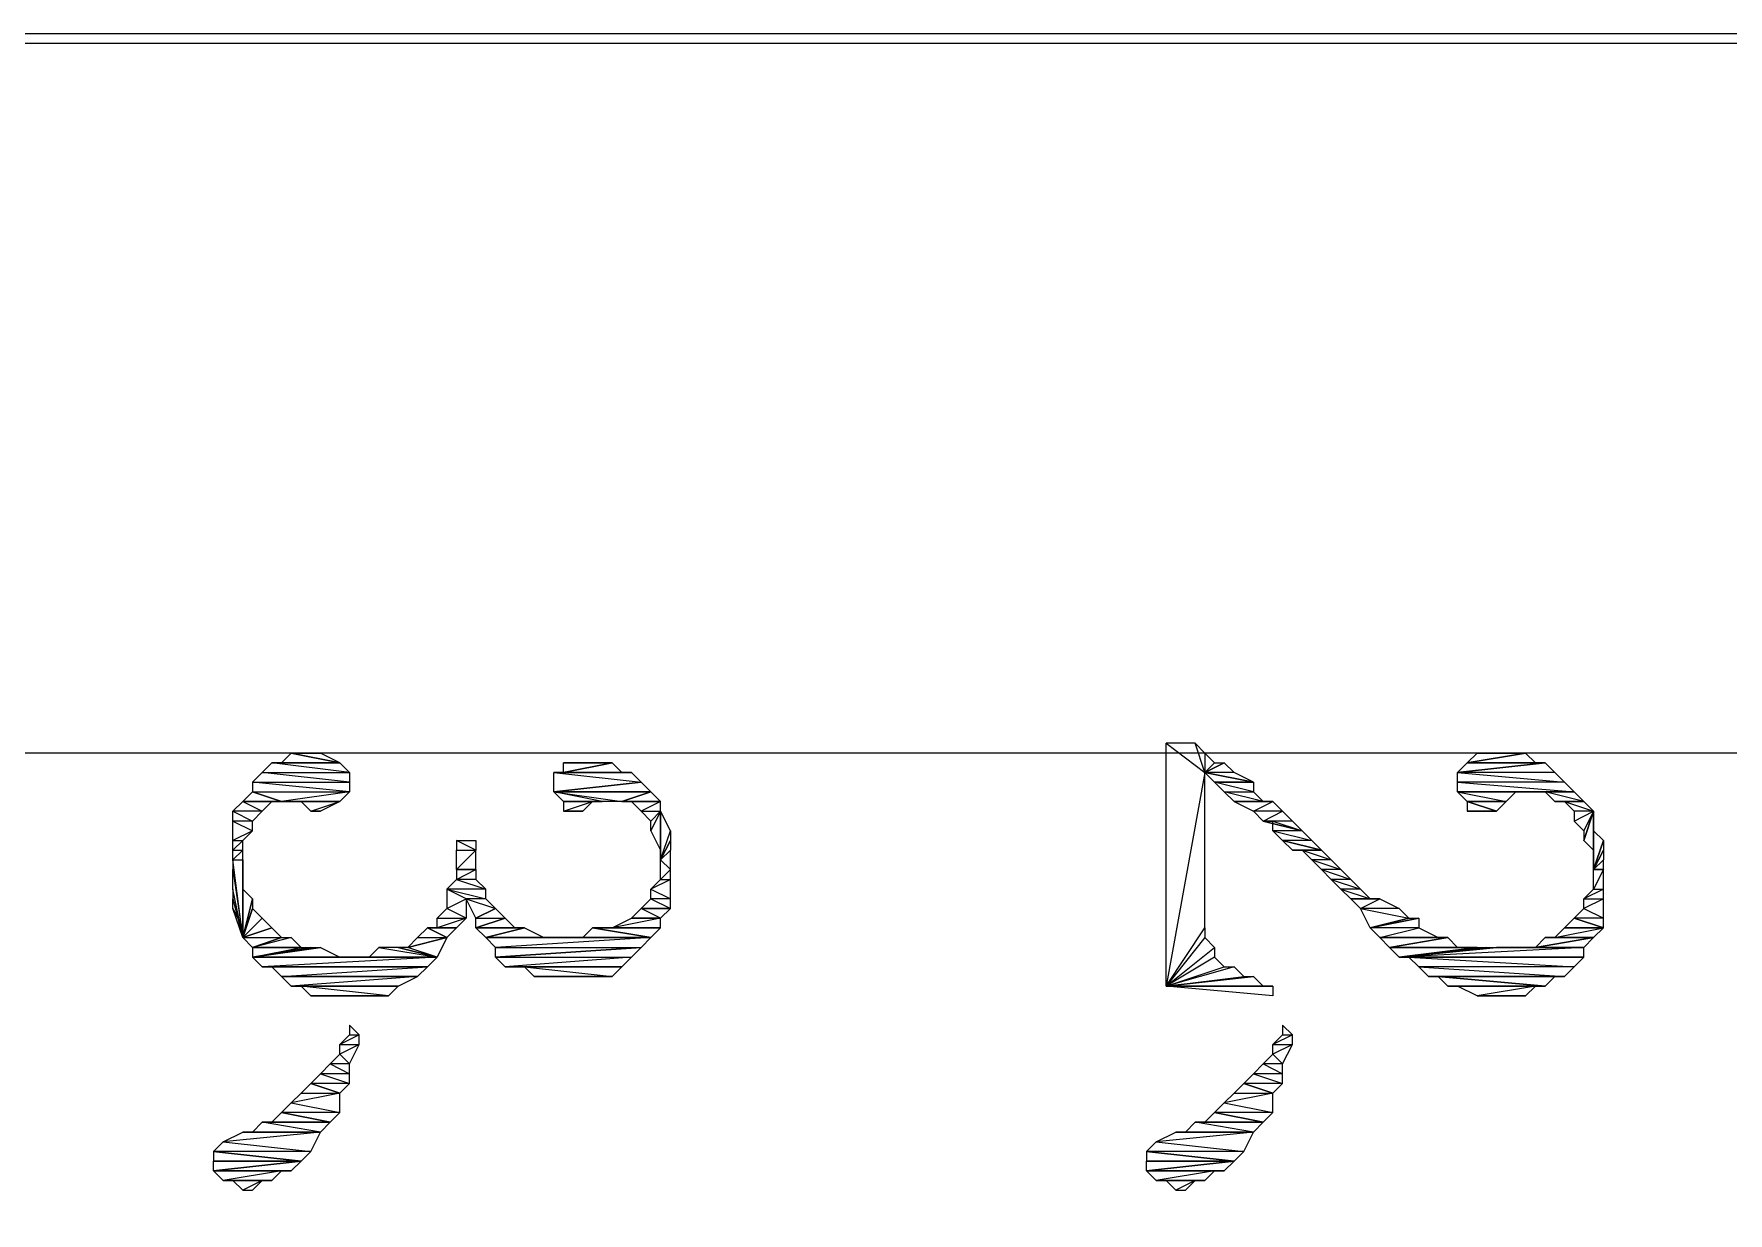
# Model space of a CAD drawing. Extents: x 0 to 7.8, y 0 to 11.
# Drawn here: x 1.3163 to 1.7521, y 10.6641 to 10.9675 of the extents above; entities that cross this region are included whole.
import ezdxf

# ---------------------------------------------------------------- set-up
doc = ezdxf.new("R2010")
doc.units = 0
doc.header["$MEASUREMENT"] = 0
doc.linetypes.add('AUSGEZOGEN', pattern=[0])
doc.layers.get('0').update_dxf_attribs({"linetype": 'AUSGEZOGEN'})

msp = doc.modelspace()

# ---------------------------------------------------------------- linework, layer by layer
for points in [[(0.1125, 0.125), (7.7775, 0.125), (7.7775, 0.125), (7.7775, 10.9675), (7.7775, 10.9675), (0.1125, 10.9675)], [(7.775, 10.965), (0.1125, 10.965), (0.1125, 10.965), (0.1125, 0.125), (0.1125, 0.125), (7.775, 0.125), (7.775, 0.125), (7.775, 10.965)], [(6.8625, 10.7825), (0.295, 10.7825), (0.295, 10.7825), (0.295, 0.3075), (0.295, 0.3075), (7.5925, 0.3075)], [(7.5925, 0.3075), (7.5925, 10.7825), (7.5925, 10.7825), (0.295, 10.7825)], [(1.3825, 10.7825), (1.38, 10.78), (1.38, 10.78), (1.395, 10.78), (1.3825, 10.7825)], [(1.385, 10.7825), (1.39, 10.7825), (1.39, 10.7825), (1.3825, 10.7825), (1.385, 10.7825)], [(1.39, 10.7825), (1.3825, 10.7825), (1.3825, 10.7825), (1.395, 10.78), (1.39, 10.7825), (1.39, 10.7825)], [(1.3875, 10.7825), (1.385, 10.7825), (1.385, 10.7825), (1.39, 10.7825), (1.3875, 10.7825)], [(1.615, 10.785), (1.6075, 10.785), (1.6075, 10.785), (1.6175, 10.7775), (1.615, 10.785)], [(1.6075, 10.785), (1.6175, 10.7775), (1.6175, 10.7775), (1.6075, 10.7225), (1.6075, 10.785), (1.6075, 10.785)], [(1.615, 10.785), (1.6175, 10.7825), (1.6175, 10.7825), (1.6175, 10.7775), (1.615, 10.785), (1.615, 10.785)], [(1.6175, 10.7775), (1.62, 10.78), (1.62, 10.78), (1.6175, 10.7825), (1.6175, 10.7775), (1.6175, 10.7775)], [(1.7, 10.7825), (1.7025, 10.78), (1.7025, 10.78), (1.685, 10.78), (1.7, 10.7825)], [(1.6875, 10.7825), (1.7, 10.7825), (1.7, 10.7825), (1.685, 10.78), (1.6875, 10.7825), (1.6875, 10.7825)], [(1.69, 10.7825), (1.695, 10.7825), (1.695, 10.7825), (1.6875, 10.7825), (1.69, 10.7825)], [(1.695, 10.7825), (1.6875, 10.7825), (1.6875, 10.7825), (1.7, 10.7825), (1.695, 10.7825)], [(1.6925, 10.7825), (1.69, 10.7825), (1.69, 10.7825), (1.695, 10.7825), (1.6925, 10.7825)], [(1.3725, 10.775), (1.3975, 10.775), (1.3975, 10.775), (1.375, 10.7775), (1.3725, 10.775)], [(1.375, 10.7775), (1.3975, 10.7775), (1.3975, 10.7775), (1.3775, 10.78), (1.375, 10.7775)], [(1.3975, 10.775), (1.375, 10.7775), (1.375, 10.7775), (1.3975, 10.7775), (1.3975, 10.775)], [(1.3975, 10.7775), (1.3775, 10.78), (1.3775, 10.78), (1.395, 10.78), (1.3975, 10.7775)], [(1.3775, 10.78), (1.395, 10.78), (1.395, 10.78), (1.395, 10.78), (1.3775, 10.78), (1.3775, 10.78)], [(1.38, 10.78), (1.395, 10.78), (1.395, 10.78), (1.3775, 10.78), (1.38, 10.78), (1.38, 10.78)], [(1.4525, 10.7775), (1.47, 10.7775), (1.47, 10.7775), (1.45, 10.7775), (1.4525, 10.7775)], [(1.47, 10.7775), (1.45, 10.7775), (1.45, 10.7775), (1.4725, 10.775), (1.47, 10.7775)], [(1.45, 10.7775), (1.4725, 10.775), (1.4725, 10.775), (1.45, 10.7725), (1.45, 10.7775), (1.45, 10.7775)], [(1.465, 10.78), (1.4675, 10.7775), (1.4675, 10.7775), (1.4525, 10.7775), (1.465, 10.78)], [(1.4575, 10.78), (1.4625, 10.78), (1.4625, 10.78), (1.4525, 10.78), (1.4575, 10.78)], [(1.4625, 10.78), (1.4525, 10.78), (1.4525, 10.78), (1.465, 10.78), (1.4625, 10.78)], [(1.4525, 10.78), (1.465, 10.78), (1.465, 10.78), (1.4525, 10.7775), (1.4525, 10.78), (1.4525, 10.78)], [(1.4675, 10.7775), (1.4525, 10.7775), (1.4525, 10.7775), (1.47, 10.7775), (1.4675, 10.7775)], [(1.4575, 10.78), (1.4575, 10.78), (1.4575, 10.78), (1.4625, 10.78), (1.4575, 10.78)], [(1.6075, 10.7225), (1.6175, 10.7375), (1.6175, 10.7375), (1.6175, 10.7775), (1.6075, 10.7225), (1.6075, 10.7225)], [(1.6225, 10.78), (1.625, 10.7775), (1.625, 10.7775), (1.6175, 10.7775), (1.6225, 10.78)], [(1.6225, 10.78), (1.6175, 10.7775), (1.6175, 10.7775), (1.62, 10.78), (1.6225, 10.78)], [(1.63, 10.775), (1.62, 10.775), (1.62, 10.775), (1.6175, 10.7775), (1.63, 10.775), (1.63, 10.775)], [(1.625, 10.7775), (1.6175, 10.7775), (1.6175, 10.7775), (1.63, 10.775), (1.625, 10.7775)], [(1.6175, 10.7775), (1.63, 10.775), (1.63, 10.775), (1.6175, 10.7775), (1.6175, 10.7775), (1.6175, 10.7775)], [(1.705, 10.78), (1.7075, 10.7775), (1.7075, 10.7775), (1.6825, 10.7775), (1.705, 10.78)], [(1.685, 10.78), (1.705, 10.78), (1.705, 10.78), (1.6825, 10.7775), (1.685, 10.78), (1.685, 10.78)], [(1.7075, 10.7775), (1.6825, 10.7775), (1.6825, 10.7775), (1.71, 10.775), (1.7075, 10.7775)], [(1.6825, 10.7775), (1.71, 10.775), (1.71, 10.775), (1.6825, 10.775), (1.6825, 10.7775)], [(1.685, 10.78), (1.685, 10.78), (1.685, 10.78), (1.705, 10.78), (1.685, 10.78)], [(1.7025, 10.78), (1.685, 10.78), (1.685, 10.78), (1.705, 10.78), (1.7025, 10.78), (1.7025, 10.78)], [(1.3725, 10.7725), (1.3975, 10.7725), (1.3975, 10.7725), (1.3725, 10.775), (1.3725, 10.7725)], [(1.3975, 10.7725), (1.3725, 10.775), (1.3725, 10.775), (1.3975, 10.775), (1.3975, 10.7725)], [(1.4725, 10.775), (1.475, 10.7725), (1.475, 10.7725), (1.45, 10.7725), (1.4725, 10.775)], [(1.6225, 10.7725), (1.63, 10.7725), (1.63, 10.7725), (1.62, 10.775), (1.6225, 10.7725)], [(1.63, 10.7725), (1.62, 10.775), (1.62, 10.775), (1.63, 10.775), (1.63, 10.7725)], [(1.62, 10.775), (1.63, 10.775), (1.63, 10.775), (1.62, 10.775), (1.62, 10.775)], [(1.7125, 10.7725), (1.6825, 10.7725), (1.6825, 10.7725), (1.6825, 10.775), (1.7125, 10.7725), (1.7125, 10.7725)], [(1.71, 10.775), (1.6825, 10.775), (1.6825, 10.775), (1.7125, 10.7725), (1.71, 10.775), (1.71, 10.775)], [(1.37, 10.77), (1.375, 10.7675), (1.375, 10.7675), (1.3675, 10.7675), (1.37, 10.77), (1.37, 10.77)], [(1.3725, 10.7725), (1.38, 10.77), (1.38, 10.77), (1.37, 10.77), (1.3725, 10.7725), (1.3725, 10.7725)], [(1.3775, 10.77), (1.37, 10.77), (1.37, 10.77), (1.375, 10.7675), (1.3775, 10.77), (1.3775, 10.77)], [(1.38, 10.77), (1.3775, 10.77), (1.3775, 10.77), (1.37, 10.77), (1.38, 10.77), (1.38, 10.77)], [(1.3725, 10.7725), (1.3975, 10.7725), (1.3975, 10.7725), (1.38, 10.77), (1.3725, 10.7725)], [(1.3975, 10.7725), (1.38, 10.77), (1.38, 10.77), (1.395, 10.77), (1.3975, 10.7725)], [(1.38, 10.77), (1.395, 10.77), (1.395, 10.77), (1.385, 10.77), (1.38, 10.77), (1.38, 10.77)], [(1.38, 10.77), (1.395, 10.77), (1.395, 10.77), (1.38, 10.77), (1.38, 10.77), (1.38, 10.77)], [(1.3875, 10.7675), (1.395, 10.77), (1.395, 10.77), (1.385, 10.77), (1.3875, 10.7675), (1.3875, 10.7675)], [(1.395, 10.77), (1.385, 10.77), (1.385, 10.77), (1.395, 10.77), (1.395, 10.77), (1.395, 10.77)], [(1.39, 10.7675), (1.3875, 10.7675), (1.3875, 10.7675), (1.395, 10.77), (1.39, 10.7675)], [(1.4675, 10.77), (1.4625, 10.77), (1.4625, 10.77), (1.45, 10.7725), (1.4675, 10.77)], [(1.4625, 10.77), (1.45, 10.7725), (1.45, 10.7725), (1.4525, 10.77), (1.4625, 10.77), (1.4625, 10.77)], [(1.45, 10.7725), (1.4675, 10.77), (1.4675, 10.77), (1.475, 10.7725), (1.45, 10.7725)], [(1.475, 10.7725), (1.45, 10.7725), (1.45, 10.7725), (1.45, 10.7725), (1.475, 10.7725), (1.475, 10.7725)], [(1.4575, 10.7675), (1.4525, 10.7675), (1.4525, 10.7675), (1.46, 10.77), (1.4575, 10.7675)], [(1.4525, 10.7675), (1.46, 10.77), (1.46, 10.77), (1.4525, 10.77), (1.4525, 10.7675)], [(1.46, 10.77), (1.4525, 10.77), (1.4525, 10.77), (1.46, 10.77), (1.46, 10.77), (1.46, 10.77)], [(1.4625, 10.77), (1.46, 10.77), (1.46, 10.77), (1.4525, 10.77), (1.4625, 10.77), (1.4625, 10.77)], [(1.4675, 10.77), (1.475, 10.7725), (1.475, 10.7725), (1.4675, 10.77), (1.4675, 10.77)], [(1.475, 10.7725), (1.4675, 10.77), (1.4675, 10.77), (1.4775, 10.77), (1.475, 10.7725), (1.475, 10.7725)], [(1.4675, 10.77), (1.47, 10.77), (1.47, 10.77), (1.4775, 10.77), (1.4675, 10.77), (1.4675, 10.77)], [(1.47, 10.77), (1.4775, 10.77), (1.4775, 10.77), (1.4725, 10.7675), (1.47, 10.77)], [(1.4775, 10.77), (1.4725, 10.7675), (1.4725, 10.7675), (1.4775, 10.7675), (1.4775, 10.77), (1.4775, 10.77)], [(1.625, 10.77), (1.6325, 10.77), (1.6325, 10.77), (1.6225, 10.7725), (1.625, 10.77)], [(1.6325, 10.77), (1.6225, 10.7725), (1.6225, 10.7725), (1.63, 10.7725), (1.6325, 10.77)], [(1.63, 10.7675), (1.635, 10.77), (1.635, 10.77), (1.625, 10.77), (1.63, 10.7675)], [(1.635, 10.77), (1.625, 10.77), (1.625, 10.77), (1.6325, 10.77), (1.635, 10.77)], [(1.6375, 10.7675), (1.63, 10.7675), (1.63, 10.7675), (1.635, 10.77), (1.6375, 10.7675)], [(1.6975, 10.7725), (1.6825, 10.7725), (1.6825, 10.7725), (1.695, 10.77), (1.6975, 10.7725)], [(1.6825, 10.7725), (1.695, 10.77), (1.695, 10.77), (1.685, 10.77), (1.6825, 10.7725), (1.6825, 10.7725)], [(1.7025, 10.7725), (1.6975, 10.7725), (1.6975, 10.7725), (1.6825, 10.7725), (1.7025, 10.7725), (1.7025, 10.7725)], [(1.7025, 10.7725), (1.7125, 10.7725), (1.7125, 10.7725), (1.6825, 10.7725), (1.7025, 10.7725)], [(1.685, 10.77), (1.685, 10.7675), (1.685, 10.7675), (1.6925, 10.7675), (1.685, 10.77)], [(1.695, 10.77), (1.695, 10.77), (1.695, 10.77), (1.685, 10.77), (1.695, 10.77)], [(1.695, 10.77), (1.685, 10.77), (1.685, 10.77), (1.6925, 10.7675), (1.695, 10.77), (1.695, 10.77)], [(1.7025, 10.7725), (1.705, 10.7725), (1.705, 10.7725), (1.7125, 10.7725), (1.7025, 10.7725)], [(1.7125, 10.7725), (1.7025, 10.7725), (1.7025, 10.7725), (1.7125, 10.7725), (1.7125, 10.7725)], [(1.705, 10.7725), (1.7075, 10.77), (1.7075, 10.77), (1.715, 10.77), (1.705, 10.7725), (1.705, 10.7725)], [(1.705, 10.7725), (1.7125, 10.7725), (1.7125, 10.7725), (1.715, 10.77), (1.705, 10.7725), (1.705, 10.7725)], [(1.7075, 10.77), (1.715, 10.77), (1.715, 10.77), (1.71, 10.77), (1.7075, 10.77), (1.7075, 10.77)], [(1.715, 10.77), (1.71, 10.77), (1.71, 10.77), (1.7175, 10.7675), (1.715, 10.77)], [(1.71, 10.77), (1.7175, 10.7675), (1.7175, 10.7675), (1.7125, 10.7675), (1.71, 10.77), (1.71, 10.77)], [(1.375, 10.7675), (1.3675, 10.7675), (1.3675, 10.7675), (1.3725, 10.765), (1.375, 10.7675)], [(1.3675, 10.7675), (1.3725, 10.765), (1.3725, 10.765), (1.3675, 10.765), (1.3675, 10.7675)], [(1.3725, 10.765), (1.3675, 10.765), (1.3675, 10.765), (1.3725, 10.7625), (1.3725, 10.765)], [(1.3675, 10.765), (1.3725, 10.7625), (1.3725, 10.7625), (1.3675, 10.76), (1.3675, 10.765)], [(1.39, 10.7675), (1.39, 10.7675), (1.39, 10.7675), (1.3875, 10.7675), (1.39, 10.7675)], [(1.4575, 10.7675), (1.4575, 10.7675), (1.4575, 10.7675), (1.4525, 10.7675), (1.4575, 10.7675)], [(1.4725, 10.7675), (1.4775, 10.7675), (1.4775, 10.7675), (1.475, 10.765), (1.4725, 10.7675), (1.4725, 10.7675)], [(1.475, 10.765), (1.475, 10.765), (1.475, 10.765), (1.4775, 10.7675), (1.475, 10.765)], [(1.475, 10.765), (1.4775, 10.7675), (1.4775, 10.7675), (1.475, 10.7625), (1.475, 10.765)], [(1.4775, 10.7675), (1.475, 10.7625), (1.475, 10.7625), (1.4775, 10.7575), (1.4775, 10.7675), (1.4775, 10.7675)], [(1.4775, 10.7675), (1.4775, 10.7575), (1.4775, 10.7575), (1.4775, 10.755), (1.4775, 10.7675), (1.4775, 10.7675)], [(1.4775, 10.755), (1.48, 10.7625), (1.48, 10.7625), (1.4775, 10.7675), (1.4775, 10.755), (1.4775, 10.755)], [(1.6325, 10.765), (1.6375, 10.7675), (1.6375, 10.7675), (1.63, 10.7675), (1.6325, 10.765)], [(1.64, 10.765), (1.6325, 10.765), (1.6325, 10.765), (1.6375, 10.7675), (1.64, 10.765)], [(1.6325, 10.765), (1.635, 10.765), (1.635, 10.765), (1.6425, 10.7625), (1.6325, 10.765)], [(1.64, 10.765), (1.6325, 10.765), (1.6325, 10.765), (1.6425, 10.7625), (1.64, 10.765), (1.64, 10.765)], [(1.635, 10.765), (1.6425, 10.7625), (1.6425, 10.7625), (1.635, 10.7625), (1.635, 10.765), (1.635, 10.765)], [(1.685, 10.7675), (1.6925, 10.7675), (1.6925, 10.7675), (1.69, 10.7675), (1.685, 10.7675), (1.685, 10.7675)], [(1.7125, 10.7675), (1.7125, 10.765), (1.7125, 10.765), (1.7175, 10.7675), (1.7125, 10.7675)], [(1.7125, 10.765), (1.7175, 10.7675), (1.7175, 10.7675), (1.715, 10.7625), (1.7125, 10.765)], [(1.7175, 10.7675), (1.715, 10.7625), (1.715, 10.7625), (1.715, 10.76), (1.7175, 10.7675), (1.7175, 10.7675)], [(1.715, 10.76), (1.7175, 10.7575), (1.7175, 10.7575), (1.7175, 10.7675), (1.715, 10.76)], [(1.7175, 10.7575), (1.7175, 10.7675), (1.7175, 10.7675), (1.7175, 10.7525), (1.7175, 10.7575), (1.7175, 10.7575)], [(1.7175, 10.7675), (1.7175, 10.7625), (1.7175, 10.7625), (1.7175, 10.7525), (1.7175, 10.7675), (1.7175, 10.7675)], [(1.3725, 10.7625), (1.3675, 10.76), (1.3675, 10.76), (1.37, 10.76), (1.3725, 10.7625)], [(1.3675, 10.76), (1.37, 10.76), (1.37, 10.76), (1.3675, 10.7575), (1.3675, 10.76)], [(1.37, 10.76), (1.3675, 10.7575), (1.3675, 10.7575), (1.37, 10.7575), (1.37, 10.76)], [(1.425, 10.7575), (1.43, 10.7575), (1.43, 10.7575), (1.425, 10.76), (1.425, 10.7575)], [(1.43, 10.7575), (1.425, 10.76), (1.425, 10.76), (1.43, 10.76), (1.43, 10.7575), (1.43, 10.7575)], [(1.48, 10.76), (1.4775, 10.755), (1.4775, 10.755), (1.48, 10.7625), (1.48, 10.76)], [(1.48, 10.76), (1.48, 10.7575), (1.48, 10.7575), (1.4775, 10.755), (1.48, 10.76), (1.48, 10.76)], [(1.6425, 10.7625), (1.635, 10.7625), (1.635, 10.7625), (1.645, 10.76), (1.6425, 10.7625)], [(1.635, 10.7625), (1.645, 10.76), (1.645, 10.76), (1.6375, 10.76), (1.635, 10.7625)], [(1.6375, 10.76), (1.64, 10.7575), (1.64, 10.7575), (1.6475, 10.7575), (1.6375, 10.76)], [(1.645, 10.76), (1.6375, 10.76), (1.6375, 10.76), (1.6475, 10.7575), (1.645, 10.76), (1.645, 10.76)], [(1.7175, 10.7625), (1.72, 10.76), (1.72, 10.76), (1.7175, 10.7525), (1.7175, 10.7625), (1.7175, 10.7625)], [(1.72, 10.76), (1.72, 10.7575), (1.72, 10.7575), (1.7175, 10.7525), (1.72, 10.76), (1.72, 10.76)], [(1.3675, 10.755), (1.37, 10.755), (1.37, 10.755), (1.37, 10.7575), (1.3675, 10.755), (1.3675, 10.755)], [(1.3675, 10.7575), (1.37, 10.7575), (1.37, 10.7575), (1.3675, 10.755), (1.3675, 10.7575), (1.3675, 10.7575)], [(1.43, 10.7575), (1.425, 10.7525), (1.425, 10.7525), (1.43, 10.7525), (1.43, 10.7575), (1.43, 10.7575)], [(1.425, 10.7575), (1.43, 10.7575), (1.43, 10.7575), (1.425, 10.7525), (1.425, 10.7575), (1.425, 10.7575)], [(1.48, 10.7575), (1.4775, 10.755), (1.4775, 10.755), (1.48, 10.7525), (1.48, 10.7575), (1.48, 10.7575)], [(1.64, 10.7575), (1.6475, 10.7575), (1.6475, 10.7575), (1.6425, 10.7575), (1.64, 10.7575)], [(1.6425, 10.7575), (1.65, 10.755), (1.65, 10.755), (1.645, 10.755), (1.6425, 10.7575)], [(1.6475, 10.7575), (1.6425, 10.7575), (1.6425, 10.7575), (1.65, 10.755), (1.6475, 10.7575), (1.6475, 10.7575)], [(1.72, 10.7575), (1.72, 10.755), (1.72, 10.755), (1.7175, 10.7525), (1.72, 10.7575), (1.72, 10.7575)], [(1.3675, 10.7525), (1.37, 10.735), (1.37, 10.735), (1.3675, 10.755), (1.3675, 10.7525)], [(1.37, 10.735), (1.3675, 10.755), (1.3675, 10.755), (1.37, 10.755), (1.37, 10.735)], [(1.37, 10.735), (1.3675, 10.7475), (1.3675, 10.7475), (1.3675, 10.7525), (1.37, 10.735), (1.37, 10.735)], [(1.37, 10.755), (1.37, 10.7525), (1.37, 10.7525), (1.37, 10.735), (1.37, 10.755), (1.37, 10.755)], [(1.37, 10.7525), (1.37, 10.7475), (1.37, 10.7475), (1.37, 10.735), (1.37, 10.7525), (1.37, 10.7525)], [(1.43, 10.75), (1.425, 10.75), (1.425, 10.75), (1.43, 10.7525), (1.43, 10.75)], [(1.425, 10.75), (1.43, 10.7525), (1.43, 10.7525), (1.425, 10.7525), (1.425, 10.75), (1.425, 10.75)], [(1.4775, 10.755), (1.48, 10.7525), (1.48, 10.7525), (1.4775, 10.75), (1.4775, 10.755)], [(1.4775, 10.755), (1.4775, 10.755), (1.4775, 10.755), (1.48, 10.7525), (1.4775, 10.755), (1.4775, 10.755)], [(1.48, 10.7525), (1.4775, 10.75), (1.4775, 10.75), (1.48, 10.75), (1.48, 10.7525), (1.48, 10.7525)], [(1.48, 10.7525), (1.4775, 10.75), (1.4775, 10.75), (1.48, 10.7525), (1.48, 10.7525), (1.48, 10.7525)], [(1.65, 10.755), (1.645, 10.755), (1.645, 10.755), (1.6525, 10.7525), (1.65, 10.755)], [(1.645, 10.755), (1.6525, 10.7525), (1.6525, 10.7525), (1.6475, 10.7525), (1.645, 10.755), (1.645, 10.755)], [(1.6525, 10.7525), (1.6475, 10.7525), (1.6475, 10.7525), (1.655, 10.75), (1.6525, 10.7525)], [(1.6475, 10.7525), (1.655, 10.75), (1.655, 10.75), (1.65, 10.75), (1.6475, 10.7525), (1.6475, 10.7525)], [(1.72, 10.755), (1.7175, 10.7525), (1.7175, 10.7525), (1.72, 10.7525), (1.72, 10.755)], [(1.7175, 10.7525), (1.72, 10.7525), (1.72, 10.7525), (1.7175, 10.7475), (1.7175, 10.7525)], [(1.72, 10.7525), (1.7175, 10.7475), (1.7175, 10.7475), (1.72, 10.7475), (1.72, 10.7525), (1.72, 10.7525)], [(1.7175, 10.7525), (1.72, 10.7525), (1.72, 10.7525), (1.7175, 10.7525), (1.7175, 10.7525), (1.7175, 10.7525)], [(1.3675, 10.745), (1.37, 10.735), (1.37, 10.735), (1.3675, 10.7475), (1.3675, 10.745)], [(1.37, 10.7475), (1.3725, 10.745), (1.3725, 10.745), (1.37, 10.735), (1.37, 10.7475), (1.37, 10.7475)], [(1.425, 10.75), (1.4325, 10.7475), (1.4325, 10.7475), (1.4225, 10.7475), (1.425, 10.75), (1.425, 10.75)], [(1.4325, 10.745), (1.4275, 10.745), (1.4275, 10.745), (1.4225, 10.7475), (1.4325, 10.745)], [(1.4275, 10.745), (1.4225, 10.7475), (1.4225, 10.7475), (1.4225, 10.7425), (1.4275, 10.745), (1.4275, 10.745)], [(1.4325, 10.7475), (1.4225, 10.7475), (1.4225, 10.7475), (1.4325, 10.745), (1.4325, 10.7475), (1.4325, 10.7475)], [(1.43, 10.75), (1.425, 10.75), (1.425, 10.75), (1.4325, 10.7475), (1.43, 10.75)], [(1.48, 10.75), (1.475, 10.7475), (1.475, 10.7475), (1.48, 10.745), (1.48, 10.75), (1.48, 10.75)], [(1.4775, 10.75), (1.48, 10.75), (1.48, 10.75), (1.475, 10.7475), (1.4775, 10.75), (1.4775, 10.75)], [(1.475, 10.7475), (1.48, 10.745), (1.48, 10.745), (1.475, 10.745), (1.475, 10.7475), (1.475, 10.7475)], [(1.655, 10.75), (1.65, 10.75), (1.65, 10.75), (1.6575, 10.7475), (1.655, 10.75)], [(1.65, 10.75), (1.6575, 10.7475), (1.6575, 10.7475), (1.6525, 10.7475), (1.65, 10.75)], [(1.6525, 10.7475), (1.66, 10.745), (1.66, 10.745), (1.655, 10.745), (1.6525, 10.7475)], [(1.6575, 10.7475), (1.6525, 10.7475), (1.6525, 10.7475), (1.66, 10.745), (1.6575, 10.7475), (1.6575, 10.7475)], [(1.7175, 10.7475), (1.72, 10.7475), (1.72, 10.7475), (1.715, 10.745), (1.7175, 10.7475)], [(1.72, 10.7475), (1.715, 10.745), (1.715, 10.745), (1.72, 10.745), (1.72, 10.7475), (1.72, 10.7475)], [(1.37, 10.735), (1.3675, 10.7425), (1.3675, 10.7425), (1.3675, 10.745), (1.37, 10.735), (1.37, 10.735)], [(1.37, 10.7375), (1.37, 10.735), (1.37, 10.735), (1.3675, 10.7425), (1.37, 10.7375)], [(1.3725, 10.745), (1.3725, 10.7425), (1.3725, 10.7425), (1.37, 10.735), (1.3725, 10.745), (1.3725, 10.745)], [(1.3725, 10.7425), (1.375, 10.74), (1.375, 10.74), (1.37, 10.735), (1.3725, 10.7425), (1.3725, 10.7425)], [(1.42, 10.74), (1.4275, 10.74), (1.4275, 10.74), (1.4225, 10.7425), (1.42, 10.74)], [(1.4275, 10.74), (1.4225, 10.7425), (1.4225, 10.7425), (1.4275, 10.745), (1.4275, 10.74), (1.4275, 10.74)], [(1.4325, 10.745), (1.4275, 10.745), (1.4275, 10.745), (1.435, 10.7425), (1.4325, 10.745)], [(1.4275, 10.745), (1.435, 10.7425), (1.435, 10.7425), (1.43, 10.74), (1.4275, 10.745), (1.4275, 10.745)], [(1.435, 10.7425), (1.43, 10.74), (1.43, 10.74), (1.4375, 10.74), (1.435, 10.7425)], [(1.435, 10.7425), (1.435, 10.7425), (1.435, 10.7425), (1.43, 10.74), (1.435, 10.7425), (1.435, 10.7425)], [(1.47, 10.74), (1.4775, 10.74), (1.4775, 10.74), (1.4725, 10.7425), (1.47, 10.74)], [(1.475, 10.745), (1.48, 10.7425), (1.48, 10.7425), (1.4725, 10.7425), (1.475, 10.745), (1.475, 10.745)], [(1.4775, 10.74), (1.4725, 10.7425), (1.4725, 10.7425), (1.48, 10.7425), (1.4775, 10.74), (1.4775, 10.74)], [(1.48, 10.745), (1.475, 10.745), (1.475, 10.745), (1.48, 10.7425), (1.48, 10.745), (1.48, 10.745)], [(1.6575, 10.7425), (1.6625, 10.745), (1.6625, 10.745), (1.655, 10.745), (1.6575, 10.7425), (1.6575, 10.7425)], [(1.66, 10.745), (1.655, 10.745), (1.655, 10.745), (1.6625, 10.745), (1.66, 10.745), (1.66, 10.745)], [(1.6675, 10.7425), (1.6575, 10.7425), (1.6575, 10.7425), (1.6625, 10.745), (1.6675, 10.7425)], [(1.6575, 10.7425), (1.67, 10.74), (1.67, 10.74), (1.66, 10.7375), (1.6575, 10.7425), (1.6575, 10.7425)], [(1.6675, 10.7425), (1.6575, 10.7425), (1.6575, 10.7425), (1.67, 10.74), (1.6675, 10.7425), (1.6675, 10.7425)], [(1.715, 10.7425), (1.72, 10.74), (1.72, 10.74), (1.7125, 10.74), (1.715, 10.7425), (1.715, 10.7425)], [(1.72, 10.745), (1.715, 10.7425), (1.715, 10.7425), (1.72, 10.74), (1.72, 10.745), (1.72, 10.745)], [(1.715, 10.745), (1.72, 10.745), (1.72, 10.745), (1.715, 10.7425), (1.715, 10.745), (1.715, 10.745)], [(1.375, 10.74), (1.3775, 10.7375), (1.3775, 10.7375), (1.37, 10.735), (1.375, 10.74), (1.375, 10.74)], [(1.42, 10.74), (1.4275, 10.74), (1.4275, 10.74), (1.42, 10.7375), (1.42, 10.74)], [(1.4275, 10.74), (1.42, 10.7375), (1.42, 10.7375), (1.425, 10.7375), (1.4275, 10.74), (1.4275, 10.74)], [(1.4375, 10.74), (1.44, 10.7375), (1.44, 10.7375), (1.43, 10.7375), (1.4375, 10.74), (1.4375, 10.74)], [(1.43, 10.74), (1.4375, 10.74), (1.4375, 10.74), (1.43, 10.7375), (1.43, 10.74), (1.43, 10.74)], [(1.4775, 10.74), (1.465, 10.7375), (1.465, 10.7375), (1.4775, 10.7375), (1.4775, 10.74), (1.4775, 10.74)], [(1.47, 10.74), (1.4775, 10.74), (1.4775, 10.74), (1.465, 10.7375), (1.47, 10.74), (1.47, 10.74)], [(1.47, 10.74), (1.47, 10.74), (1.47, 10.74), (1.4775, 10.74), (1.47, 10.74)], [(1.6725, 10.7375), (1.66, 10.7375), (1.66, 10.7375), (1.6725, 10.74), (1.6725, 10.7375), (1.6725, 10.7375)], [(1.67, 10.74), (1.6725, 10.74), (1.6725, 10.74), (1.66, 10.7375), (1.67, 10.74), (1.67, 10.74)], [(1.7125, 10.74), (1.71, 10.7375), (1.71, 10.7375), (1.72, 10.7375), (1.7125, 10.74), (1.7125, 10.74)], [(1.72, 10.74), (1.7125, 10.74), (1.7125, 10.74), (1.72, 10.7375), (1.72, 10.74), (1.72, 10.74)], [(1.3775, 10.7375), (1.37, 10.735), (1.37, 10.735), (1.38, 10.735), (1.3775, 10.7375), (1.3775, 10.7375)], [(1.3775, 10.7375), (1.3775, 10.7375), (1.3775, 10.7375), (1.37, 10.735), (1.3775, 10.7375), (1.3775, 10.7375)], [(1.37, 10.735), (1.38, 10.735), (1.38, 10.735), (1.3725, 10.7325), (1.37, 10.735), (1.37, 10.735)], [(1.3825, 10.735), (1.3725, 10.7325), (1.3725, 10.7325), (1.385, 10.7325), (1.3825, 10.735), (1.3825, 10.735)], [(1.38, 10.735), (1.3825, 10.735), (1.3825, 10.735), (1.3725, 10.7325), (1.38, 10.735), (1.38, 10.735)], [(1.42, 10.73), (1.4125, 10.7325), (1.4125, 10.7325), (1.4225, 10.735), (1.42, 10.73), (1.42, 10.73)], [(1.415, 10.735), (1.4225, 10.735), (1.4225, 10.735), (1.4125, 10.7325), (1.415, 10.735), (1.415, 10.735)], [(1.4175, 10.7375), (1.415, 10.735), (1.415, 10.735), (1.4225, 10.735), (1.4175, 10.7375), (1.4175, 10.7375)], [(1.4175, 10.7375), (1.4175, 10.7375), (1.4175, 10.7375), (1.4225, 10.735), (1.4175, 10.7375), (1.4175, 10.7375)], [(1.425, 10.7375), (1.4175, 10.7375), (1.4175, 10.7375), (1.4225, 10.735), (1.425, 10.7375), (1.425, 10.7375)], [(1.42, 10.7375), (1.425, 10.7375), (1.425, 10.7375), (1.4175, 10.7375), (1.42, 10.7375), (1.42, 10.7375)], [(1.44, 10.7375), (1.43, 10.7375), (1.43, 10.7375), (1.4425, 10.7375), (1.44, 10.7375)], [(1.43, 10.7375), (1.4425, 10.7375), (1.4425, 10.7375), (1.4325, 10.735), (1.43, 10.7375), (1.43, 10.7375)], [(1.4425, 10.7375), (1.4475, 10.735), (1.4475, 10.735), (1.4325, 10.735), (1.4425, 10.7375), (1.4425, 10.7375)], [(1.4325, 10.735), (1.475, 10.735), (1.475, 10.735), (1.435, 10.7325), (1.4325, 10.735), (1.4325, 10.735)], [(1.45, 10.735), (1.4525, 10.735), (1.4525, 10.735), (1.4325, 10.735), (1.45, 10.735)], [(1.4525, 10.735), (1.4325, 10.735), (1.4325, 10.735), (1.475, 10.735), (1.4525, 10.735), (1.4525, 10.735)], [(1.4475, 10.735), (1.45, 10.735), (1.45, 10.735), (1.4325, 10.735), (1.4475, 10.735), (1.4475, 10.735)], [(1.475, 10.735), (1.435, 10.7325), (1.435, 10.7325), (1.4725, 10.7325), (1.475, 10.735), (1.475, 10.735)], [(1.4575, 10.735), (1.4525, 10.735), (1.4525, 10.735), (1.475, 10.735), (1.4575, 10.735), (1.4575, 10.735)], [(1.46, 10.7375), (1.4575, 10.735), (1.4575, 10.735), (1.475, 10.735), (1.46, 10.7375), (1.46, 10.7375)], [(1.4775, 10.7375), (1.46, 10.7375), (1.46, 10.7375), (1.475, 10.735), (1.4775, 10.7375), (1.4775, 10.7375)], [(1.4625, 10.7375), (1.4775, 10.7375), (1.4775, 10.7375), (1.46, 10.7375), (1.4625, 10.7375), (1.4625, 10.7375)], [(1.465, 10.7375), (1.4625, 10.7375), (1.4625, 10.7375), (1.4775, 10.7375), (1.465, 10.7375), (1.465, 10.7375)], [(1.6175, 10.735), (1.6075, 10.7225), (1.6075, 10.7225), (1.6175, 10.7375), (1.6175, 10.735)], [(1.6075, 10.7225), (1.62, 10.7325), (1.62, 10.7325), (1.6175, 10.735), (1.6075, 10.7225), (1.6075, 10.7225)], [(1.6625, 10.735), (1.6725, 10.7375), (1.6725, 10.7375), (1.66, 10.7375), (1.6625, 10.735)], [(1.6775, 10.735), (1.6625, 10.735), (1.6625, 10.735), (1.6725, 10.7375), (1.6775, 10.735)], [(1.6775, 10.735), (1.6625, 10.735), (1.6625, 10.735), (1.68, 10.735), (1.6775, 10.735)], [(1.6625, 10.735), (1.68, 10.735), (1.68, 10.735), (1.665, 10.7325), (1.6625, 10.735), (1.6625, 10.735)], [(1.68, 10.735), (1.6825, 10.7325), (1.6825, 10.7325), (1.665, 10.7325), (1.68, 10.735), (1.68, 10.735)], [(1.715, 10.7325), (1.7025, 10.7325), (1.7025, 10.7325), (1.7175, 10.735), (1.715, 10.7325), (1.715, 10.7325)], [(1.705, 10.735), (1.7175, 10.735), (1.7175, 10.735), (1.7025, 10.7325), (1.705, 10.735), (1.705, 10.735)], [(1.705, 10.735), (1.7175, 10.735), (1.7175, 10.735), (1.7075, 10.735), (1.705, 10.735)], [(1.7175, 10.735), (1.7075, 10.735), (1.7075, 10.735), (1.72, 10.7375), (1.7175, 10.735)], [(1.7075, 10.735), (1.72, 10.7375), (1.72, 10.7375), (1.71, 10.7375), (1.7075, 10.735), (1.7075, 10.735)], [(1.39, 10.7325), (1.395, 10.73), (1.395, 10.73), (1.3725, 10.73), (1.39, 10.7325), (1.39, 10.7325)], [(1.3875, 10.7325), (1.39, 10.7325), (1.39, 10.7325), (1.3725, 10.73), (1.3875, 10.7325), (1.3875, 10.7325)], [(1.3875, 10.7325), (1.3725, 10.73), (1.3725, 10.73), (1.385, 10.7325), (1.3875, 10.7325)], [(1.3725, 10.73), (1.385, 10.7325), (1.385, 10.7325), (1.3725, 10.7325), (1.3725, 10.73), (1.3725, 10.73)], [(1.395, 10.73), (1.4, 10.73), (1.4, 10.73), (1.3725, 10.73), (1.395, 10.73)], [(1.4, 10.73), (1.3725, 10.73), (1.3725, 10.73), (1.42, 10.73), (1.4, 10.73)], [(1.3725, 10.73), (1.42, 10.73), (1.42, 10.73), (1.375, 10.7275), (1.3725, 10.73), (1.3725, 10.73)], [(1.42, 10.73), (1.375, 10.7275), (1.375, 10.7275), (1.4175, 10.7275), (1.42, 10.73), (1.42, 10.73)], [(1.4, 10.73), (1.42, 10.73), (1.42, 10.73), (1.4025, 10.73), (1.4, 10.73)], [(1.405, 10.7325), (1.42, 10.73), (1.42, 10.73), (1.4025, 10.73), (1.405, 10.7325), (1.405, 10.7325)], [(1.42, 10.73), (1.4025, 10.73), (1.4025, 10.73), (1.42, 10.73), (1.42, 10.73), (1.42, 10.73)], [(1.41, 10.7325), (1.405, 10.7325), (1.405, 10.7325), (1.42, 10.73), (1.41, 10.7325), (1.41, 10.7325)], [(1.41, 10.7325), (1.42, 10.73), (1.42, 10.73), (1.4125, 10.7325), (1.41, 10.7325)], [(1.4725, 10.7325), (1.4725, 10.7325), (1.4725, 10.7325), (1.435, 10.73), (1.4725, 10.7325)], [(1.4725, 10.7325), (1.435, 10.73), (1.435, 10.73), (1.47, 10.73), (1.4725, 10.7325), (1.4725, 10.7325)], [(1.435, 10.7325), (1.4725, 10.7325), (1.4725, 10.7325), (1.435, 10.73), (1.435, 10.7325), (1.435, 10.7325)], [(1.435, 10.73), (1.47, 10.73), (1.47, 10.73), (1.4375, 10.7275), (1.435, 10.73)], [(1.47, 10.73), (1.4375, 10.7275), (1.4375, 10.7275), (1.4675, 10.7275), (1.47, 10.73), (1.47, 10.73)], [(1.62, 10.73), (1.6075, 10.7225), (1.6075, 10.7225), (1.62, 10.7325), (1.62, 10.73)], [(1.6075, 10.7225), (1.6225, 10.7275), (1.6225, 10.7275), (1.62, 10.73), (1.6075, 10.7225), (1.6075, 10.7225)], [(1.6825, 10.7325), (1.665, 10.7325), (1.665, 10.7325), (1.6875, 10.7325), (1.6825, 10.7325)], [(1.665, 10.7325), (1.6875, 10.7325), (1.6875, 10.7325), (1.6675, 10.73), (1.665, 10.7325), (1.665, 10.7325)], [(1.6925, 10.7325), (1.715, 10.7325), (1.715, 10.7325), (1.6675, 10.73), (1.6925, 10.7325)], [(1.715, 10.7325), (1.6675, 10.73), (1.6675, 10.73), (1.715, 10.73), (1.715, 10.7325)], [(1.69, 10.7325), (1.6925, 10.7325), (1.6925, 10.7325), (1.6675, 10.73), (1.69, 10.7325), (1.69, 10.7325)], [(1.6875, 10.7325), (1.69, 10.7325), (1.69, 10.7325), (1.6675, 10.73), (1.6875, 10.7325), (1.6875, 10.7325)], [(1.6675, 10.73), (1.715, 10.73), (1.715, 10.73), (1.67, 10.73), (1.6675, 10.73)], [(1.715, 10.73), (1.67, 10.73), (1.67, 10.73), (1.7125, 10.7275), (1.715, 10.73)], [(1.67, 10.73), (1.7125, 10.7275), (1.7125, 10.7275), (1.6725, 10.7275), (1.67, 10.73)], [(1.6925, 10.7325), (1.6925, 10.7325), (1.6925, 10.7325), (1.715, 10.7325), (1.6925, 10.7325)], [(1.6975, 10.7325), (1.6925, 10.7325), (1.6925, 10.7325), (1.715, 10.7325), (1.6975, 10.7325), (1.6975, 10.7325)], [(1.7, 10.7325), (1.6975, 10.7325), (1.6975, 10.7325), (1.715, 10.7325), (1.7, 10.7325), (1.7, 10.7325)], [(1.7, 10.7325), (1.715, 10.7325), (1.715, 10.7325), (1.7025, 10.7325), (1.7, 10.7325)], [(1.375, 10.7275), (1.3775, 10.7275), (1.3775, 10.7275), (1.4175, 10.7275), (1.375, 10.7275), (1.375, 10.7275)], [(1.38, 10.725), (1.4175, 10.7275), (1.4175, 10.7275), (1.3775, 10.7275), (1.38, 10.725), (1.38, 10.725)], [(1.415, 10.725), (1.38, 10.725), (1.38, 10.725), (1.4175, 10.7275), (1.415, 10.725)], [(1.4375, 10.7275), (1.44, 10.7275), (1.44, 10.7275), (1.4675, 10.7275), (1.4375, 10.7275), (1.4375, 10.7275)], [(1.44, 10.7275), (1.4675, 10.7275), (1.4675, 10.7275), (1.4425, 10.7275), (1.44, 10.7275)], [(1.4425, 10.7275), (1.465, 10.725), (1.465, 10.725), (1.445, 10.725), (1.4425, 10.7275)], [(1.4675, 10.7275), (1.4425, 10.7275), (1.4425, 10.7275), (1.465, 10.725), (1.4675, 10.7275), (1.4675, 10.7275)], [(1.6075, 10.7225), (1.6275, 10.725), (1.6275, 10.725), (1.625, 10.7275), (1.6075, 10.7225), (1.6075, 10.7225)], [(1.625, 10.7275), (1.6075, 10.7225), (1.6075, 10.7225), (1.6225, 10.7275), (1.625, 10.7275)], [(1.7125, 10.7275), (1.6725, 10.7275), (1.6725, 10.7275), (1.71, 10.725), (1.7125, 10.7275)], [(1.6725, 10.7275), (1.71, 10.725), (1.71, 10.725), (1.675, 10.725), (1.6725, 10.7275)], [(1.415, 10.725), (1.38, 10.725), (1.38, 10.725), (1.415, 10.725), (1.415, 10.725)], [(1.38, 10.725), (1.415, 10.725), (1.415, 10.725), (1.3825, 10.7225), (1.38, 10.725), (1.38, 10.725)], [(1.415, 10.725), (1.3825, 10.7225), (1.3825, 10.7225), (1.41, 10.7225), (1.415, 10.725), (1.415, 10.725)], [(1.385, 10.7225), (1.41, 10.7225), (1.41, 10.7225), (1.3825, 10.7225), (1.385, 10.7225), (1.385, 10.7225)], [(1.3875, 10.72), (1.4075, 10.72), (1.4075, 10.72), (1.385, 10.7225), (1.3875, 10.72)], [(1.4075, 10.72), (1.385, 10.7225), (1.385, 10.7225), (1.41, 10.7225), (1.4075, 10.72)], [(1.465, 10.725), (1.445, 10.725), (1.445, 10.725), (1.46, 10.725), (1.465, 10.725)], [(1.445, 10.725), (1.46, 10.725), (1.46, 10.725), (1.4475, 10.725), (1.445, 10.725), (1.445, 10.725)], [(1.4475, 10.725), (1.4575, 10.725), (1.4575, 10.725), (1.4525, 10.725), (1.4475, 10.725)], [(1.46, 10.725), (1.4475, 10.725), (1.4475, 10.725), (1.4575, 10.725), (1.46, 10.725), (1.46, 10.725)], [(1.4575, 10.725), (1.4525, 10.725), (1.4525, 10.725), (1.455, 10.725), (1.4575, 10.725), (1.4575, 10.725)], [(1.63, 10.725), (1.6325, 10.7225), (1.6325, 10.7225), (1.6075, 10.7225), (1.63, 10.725)], [(1.63, 10.725), (1.6075, 10.7225), (1.6075, 10.7225), (1.6275, 10.725), (1.63, 10.725)], [(1.6325, 10.7225), (1.6075, 10.7225), (1.6075, 10.7225), (1.635, 10.7225), (1.6325, 10.7225)], [(1.6075, 10.7225), (1.635, 10.7225), (1.635, 10.7225), (1.635, 10.72), (1.6075, 10.7225), (1.6075, 10.7225)], [(1.71, 10.725), (1.675, 10.725), (1.675, 10.725), (1.7075, 10.725), (1.71, 10.725)], [(1.675, 10.725), (1.7075, 10.725), (1.7075, 10.725), (1.6775, 10.725), (1.675, 10.725)], [(1.6775, 10.725), (1.68, 10.7225), (1.68, 10.7225), (1.705, 10.7225), (1.6775, 10.725)], [(1.7075, 10.725), (1.6775, 10.725), (1.6775, 10.725), (1.705, 10.7225), (1.7075, 10.725), (1.7075, 10.725)], [(1.68, 10.7225), (1.705, 10.7225), (1.705, 10.7225), (1.6825, 10.7225), (1.68, 10.7225)], [(1.705, 10.7225), (1.6825, 10.7225), (1.6825, 10.7225), (1.7025, 10.7225), (1.705, 10.7225)], [(1.6825, 10.7225), (1.7025, 10.7225), (1.7025, 10.7225), (1.6875, 10.72), (1.6825, 10.7225)], [(1.7025, 10.7225), (1.6875, 10.72), (1.6875, 10.72), (1.7, 10.72), (1.7025, 10.7225)], [(1.3925, 10.72), (1.405, 10.72), (1.405, 10.72), (1.3875, 10.72), (1.3925, 10.72)], [(1.405, 10.72), (1.3875, 10.72), (1.3875, 10.72), (1.4075, 10.72), (1.405, 10.72)], [(1.395, 10.72), (1.4025, 10.72), (1.4025, 10.72), (1.3925, 10.72), (1.395, 10.72)], [(1.4025, 10.72), (1.3925, 10.72), (1.3925, 10.72), (1.405, 10.72), (1.4025, 10.72)], [(1.3975, 10.72), (1.3975, 10.72), (1.3975, 10.72), (1.395, 10.72), (1.3975, 10.72)], [(1.3975, 10.72), (1.395, 10.72), (1.395, 10.72), (1.4025, 10.72), (1.3975, 10.72)], [(1.6875, 10.72), (1.7, 10.72), (1.7, 10.72), (1.69, 10.72), (1.6875, 10.72)], [(1.7, 10.72), (1.69, 10.72), (1.69, 10.72), (1.695, 10.72), (1.7, 10.72)], [(1.69, 10.72), (1.695, 10.72), (1.695, 10.72), (1.6925, 10.72), (1.69, 10.72), (1.69, 10.72)], [(1.3975, 10.7125), (1.3975, 10.71), (1.3975, 10.71), (1.4, 10.71), (1.3975, 10.7125)], [(1.6375, 10.7125), (1.6375, 10.71), (1.6375, 10.71), (1.64, 10.71), (1.6375, 10.7125)], [(1.3975, 10.71), (1.4, 10.71), (1.4, 10.71), (1.395, 10.7075), (1.3975, 10.71)], [(1.4, 10.71), (1.395, 10.7075), (1.395, 10.7075), (1.4, 10.7075), (1.4, 10.71)], [(1.6375, 10.71), (1.64, 10.71), (1.64, 10.71), (1.635, 10.7075), (1.6375, 10.71)], [(1.64, 10.71), (1.635, 10.7075), (1.635, 10.7075), (1.64, 10.7075), (1.64, 10.71)], [(1.395, 10.705), (1.3975, 10.7025), (1.3975, 10.7025), (1.3925, 10.7025), (1.395, 10.705)], [(1.395, 10.7075), (1.4, 10.7075), (1.4, 10.7075), (1.395, 10.705), (1.395, 10.7075)], [(1.4, 10.7075), (1.395, 10.705), (1.395, 10.705), (1.3975, 10.7025), (1.4, 10.7075)], [(1.635, 10.705), (1.6375, 10.7025), (1.6375, 10.7025), (1.6325, 10.7025), (1.635, 10.705)], [(1.635, 10.7075), (1.64, 10.7075), (1.64, 10.7075), (1.635, 10.705), (1.635, 10.7075)], [(1.64, 10.7075), (1.635, 10.705), (1.635, 10.705), (1.6375, 10.7025), (1.64, 10.7075)], [(1.39, 10.7), (1.3975, 10.6975), (1.3975, 10.6975), (1.3875, 10.6975), (1.39, 10.7)], [(1.3925, 10.7025), (1.3975, 10.7), (1.3975, 10.7), (1.39, 10.7), (1.3925, 10.7025)], [(1.3975, 10.7), (1.39, 10.7), (1.39, 10.7), (1.3975, 10.6975), (1.3975, 10.7)], [(1.3975, 10.7025), (1.3925, 10.7025), (1.3925, 10.7025), (1.3975, 10.7), (1.3975, 10.7025)], [(1.63, 10.7), (1.6375, 10.6975), (1.6375, 10.6975), (1.6275, 10.6975), (1.63, 10.7)], [(1.6325, 10.7025), (1.6375, 10.7), (1.6375, 10.7), (1.63, 10.7), (1.6325, 10.7025)], [(1.6375, 10.7), (1.63, 10.7), (1.63, 10.7), (1.6375, 10.6975), (1.6375, 10.7)], [(1.6375, 10.7025), (1.6325, 10.7025), (1.6325, 10.7025), (1.6375, 10.7), (1.6375, 10.7025)], [(1.385, 10.695), (1.395, 10.695), (1.395, 10.695), (1.3825, 10.6925), (1.385, 10.695)], [(1.395, 10.695), (1.3825, 10.6925), (1.3825, 10.6925), (1.395, 10.69), (1.395, 10.695)], [(1.3875, 10.6975), (1.385, 10.695), (1.385, 10.695), (1.395, 10.695), (1.3875, 10.6975)], [(1.3975, 10.6975), (1.3875, 10.6975), (1.3875, 10.6975), (1.395, 10.695), (1.3975, 10.6975), (1.3975, 10.6975)], [(1.625, 10.695), (1.635, 10.695), (1.635, 10.695), (1.6225, 10.6925), (1.625, 10.695)], [(1.635, 10.695), (1.6225, 10.6925), (1.6225, 10.6925), (1.635, 10.69), (1.635, 10.695)], [(1.6275, 10.6975), (1.625, 10.695), (1.625, 10.695), (1.635, 10.695), (1.6275, 10.6975)], [(1.6375, 10.6975), (1.6275, 10.6975), (1.6275, 10.6975), (1.635, 10.695), (1.6375, 10.6975), (1.6375, 10.6975)], [(1.3825, 10.6925), (1.395, 10.69), (1.395, 10.69), (1.38, 10.69), (1.3825, 10.6925)], [(1.6225, 10.6925), (1.635, 10.69), (1.635, 10.69), (1.62, 10.69), (1.6225, 10.6925)], [(1.3725, 10.685), (1.39, 10.685), (1.39, 10.685), (1.375, 10.6875), (1.3725, 10.685)], [(1.39, 10.685), (1.375, 10.6875), (1.375, 10.6875), (1.3925, 10.6875), (1.39, 10.685)], [(1.375, 10.6875), (1.3925, 10.6875), (1.3925, 10.6875), (1.3925, 10.6875), (1.375, 10.6875), (1.375, 10.6875)], [(1.3775, 10.6875), (1.3925, 10.6875), (1.3925, 10.6875), (1.375, 10.6875), (1.3775, 10.6875), (1.3775, 10.6875)], [(1.38, 10.69), (1.3775, 10.6875), (1.3775, 10.6875), (1.3925, 10.6875), (1.38, 10.69)], [(1.395, 10.69), (1.38, 10.69), (1.38, 10.69), (1.3925, 10.6875), (1.395, 10.69), (1.395, 10.69)], [(1.6125, 10.685), (1.63, 10.685), (1.63, 10.685), (1.615, 10.6875), (1.6125, 10.685)], [(1.63, 10.685), (1.615, 10.6875), (1.615, 10.6875), (1.6325, 10.6875), (1.63, 10.685)], [(1.615, 10.6875), (1.6325, 10.6875), (1.6325, 10.6875), (1.6325, 10.6875), (1.615, 10.6875), (1.615, 10.6875)], [(1.6175, 10.6875), (1.6325, 10.6875), (1.6325, 10.6875), (1.615, 10.6875), (1.6175, 10.6875), (1.6175, 10.6875)], [(1.62, 10.69), (1.6175, 10.6875), (1.6175, 10.6875), (1.6325, 10.6875), (1.62, 10.69)], [(1.635, 10.69), (1.62, 10.69), (1.62, 10.69), (1.6325, 10.6875), (1.635, 10.69), (1.635, 10.69)], [(1.365, 10.6825), (1.3875, 10.68), (1.3875, 10.68), (1.3625, 10.68), (1.365, 10.6825)], [(1.37, 10.685), (1.39, 10.685), (1.39, 10.685), (1.365, 10.6825), (1.37, 10.685)], [(1.39, 10.685), (1.365, 10.6825), (1.365, 10.6825), (1.3875, 10.68), (1.39, 10.685)], [(1.3725, 10.685), (1.37, 10.685), (1.37, 10.685), (1.39, 10.685), (1.3725, 10.685)], [(1.605, 10.6825), (1.6275, 10.68), (1.6275, 10.68), (1.6025, 10.68), (1.605, 10.6825)], [(1.61, 10.685), (1.63, 10.685), (1.63, 10.685), (1.605, 10.6825), (1.61, 10.685)], [(1.63, 10.685), (1.605, 10.6825), (1.605, 10.6825), (1.6275, 10.68), (1.63, 10.685)], [(1.6125, 10.685), (1.61, 10.685), (1.61, 10.685), (1.63, 10.685), (1.6125, 10.685)], [(1.3625, 10.68), (1.3625, 10.6775), (1.3625, 10.6775), (1.385, 10.6775), (1.3625, 10.68)], [(1.3875, 10.68), (1.3625, 10.68), (1.3625, 10.68), (1.385, 10.6775), (1.3875, 10.68), (1.3875, 10.68)], [(1.385, 10.6775), (1.3825, 10.675), (1.3825, 10.675), (1.3625, 10.675), (1.385, 10.6775)], [(1.3625, 10.6775), (1.3625, 10.6775), (1.3625, 10.6775), (1.385, 10.6775), (1.3625, 10.6775)], [(1.3625, 10.6775), (1.385, 10.6775), (1.385, 10.6775), (1.3625, 10.675), (1.3625, 10.6775), (1.3625, 10.6775)], [(1.3625, 10.6775), (1.385, 10.6775), (1.385, 10.6775), (1.385, 10.6775), (1.3625, 10.6775), (1.3625, 10.6775)], [(1.6025, 10.68), (1.6025, 10.6775), (1.6025, 10.6775), (1.625, 10.6775), (1.6025, 10.68)], [(1.6275, 10.68), (1.6025, 10.68), (1.6025, 10.68), (1.625, 10.6775), (1.6275, 10.68), (1.6275, 10.68)], [(1.625, 10.6775), (1.6225, 10.675), (1.6225, 10.675), (1.6025, 10.675), (1.625, 10.6775)], [(1.6025, 10.6775), (1.6025, 10.6775), (1.6025, 10.6775), (1.625, 10.6775), (1.6025, 10.6775)], [(1.6025, 10.6775), (1.625, 10.6775), (1.625, 10.6775), (1.6025, 10.675), (1.6025, 10.6775), (1.6025, 10.6775)], [(1.6025, 10.6775), (1.625, 10.6775), (1.625, 10.6775), (1.625, 10.6775), (1.6025, 10.6775), (1.6025, 10.6775)], [(1.3825, 10.675), (1.3625, 10.675), (1.3625, 10.675), (1.38, 10.675), (1.3825, 10.675)], [(1.3625, 10.675), (1.38, 10.675), (1.38, 10.675), (1.365, 10.6725), (1.3625, 10.675)], [(1.38, 10.675), (1.365, 10.6725), (1.365, 10.6725), (1.3775, 10.6725), (1.38, 10.675)], [(1.6225, 10.675), (1.6025, 10.675), (1.6025, 10.675), (1.62, 10.675), (1.6225, 10.675)], [(1.6025, 10.675), (1.62, 10.675), (1.62, 10.675), (1.605, 10.6725), (1.6025, 10.675)], [(1.62, 10.675), (1.605, 10.6725), (1.605, 10.6725), (1.6175, 10.6725), (1.62, 10.675)], [(1.365, 10.6725), (1.3775, 10.6725), (1.3775, 10.6725), (1.3675, 10.6725), (1.365, 10.6725)], [(1.3775, 10.6725), (1.3675, 10.6725), (1.3675, 10.6725), (1.375, 10.6725), (1.3775, 10.6725)], [(1.3675, 10.6725), (1.375, 10.6725), (1.375, 10.6725), (1.37, 10.67), (1.3675, 10.6725)], [(1.375, 10.6725), (1.37, 10.67), (1.37, 10.67), (1.3725, 10.67), (1.375, 10.6725), (1.375, 10.6725)], [(1.605, 10.6725), (1.6175, 10.6725), (1.6175, 10.6725), (1.6075, 10.6725), (1.605, 10.6725)], [(1.6175, 10.6725), (1.6075, 10.6725), (1.6075, 10.6725), (1.615, 10.6725), (1.6175, 10.6725)], [(1.6075, 10.6725), (1.615, 10.6725), (1.615, 10.6725), (1.61, 10.67), (1.6075, 10.6725)], [(1.615, 10.6725), (1.61, 10.67), (1.61, 10.67), (1.6125, 10.67), (1.615, 10.6725), (1.615, 10.6725)]]:
    msp.add_lwpolyline(points)

doc.saveas('drawing.dxf')
